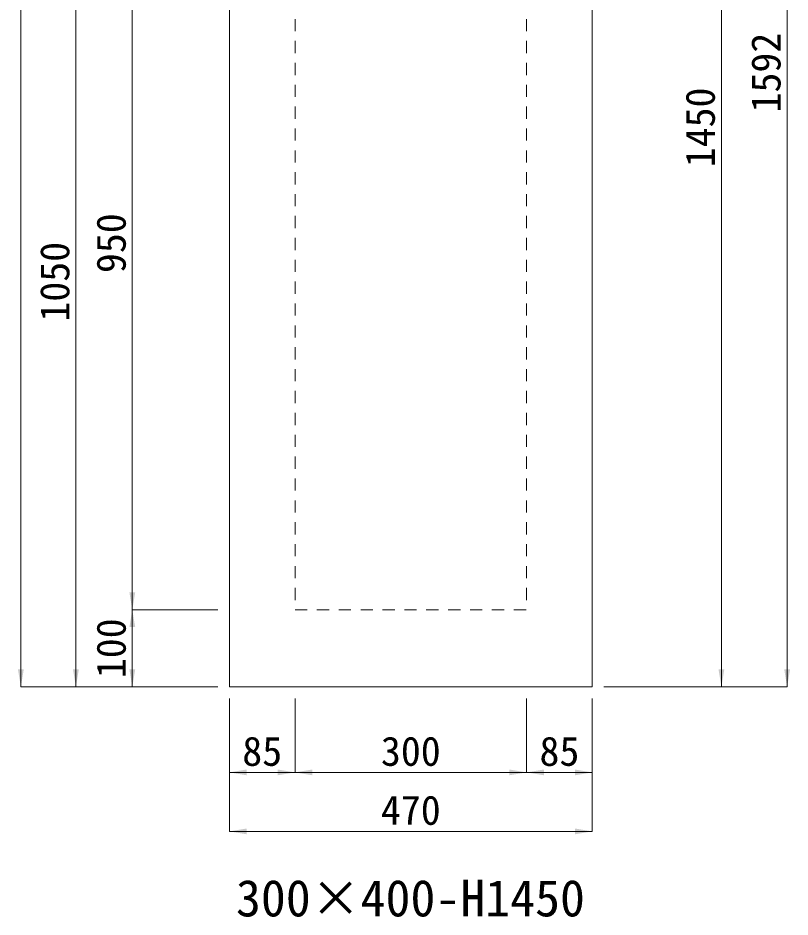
# Model space of a CAD drawing. Units: millimetres at full size. Extents: x -3301 to 90699, y 107523 to 139162.
# Drawn here: x 24643 to 25644, y 115422 to 116587 of the extents above; entities that cross this region are included whole.
import ezdxf
from ezdxf.enums import TextEntityAlignment as Align

# ---------------------------------------------------------------- set-up
doc = ezdxf.new("R2010")
doc.units = ezdxf.units.MM
doc.header["$LTSCALE"] = 21
doc.linetypes.add('USER1', pattern=[1.35, 0.75, -0.6])
for name, color, linetype, lineweight in [('0_2', 7, 'USER1', 9), ('寸法線', 7, 'Continuous', 9), ('本体', 2, 'Continuous', 9)]:
    doc.layers.add(name, color=color, linetype=linetype, lineweight=lineweight)
doc.styles.add('ＭＳ ゴシック', font='')
doc.styles.get('ＭＳ ゴシック').set_extended_font_data('MS Gothic')

# ---------------------------------------------------------------- blocks, each defined once
blk = doc.blocks.new('filled_arrow')
at = {"color": 0, "linetype": 'Continuous', "lineweight": -2}
blk.add_solid([(7.5, 1.25), (0, 0), (7.5, -1.25)], dxfattribs=at)

msp = doc.modelspace()

# ---------------------------------------------------------------- linework, layer by layer
at = {"layer": '寸法線'}
for p, q in [((25639.77, 117312.33), (25639.77, 115720.33)), ((24647.2, 115720.33), (24647.2, 117250.33)), ((25554.67, 115720.33), (25554.67, 117170.33)), ((24718.47, 116770.33), (24718.47, 115720.33)), ((24791.54, 115820.33), (24791.54, 116770.33)), ((24902.31, 115820.33), (24791.54, 115820.33)), ((24791.54, 115720.33), (24791.54, 115820.33)), ((24902.31, 115820.33), (24791.54, 115820.33)), ((24902.31, 115720.33), (24647.2, 115720.33)), ((24902.31, 115720.33), (24718.47, 115720.33)), ((24902.31, 115720.33), (24791.54, 115720.33)), ((25402.31, 115720.33), (25639.77, 115720.33)), ((25402.31, 115720.33), (25554.67, 115720.33)), ((24917.31, 115705.33), (24917.31, 115609.47)), ((24917.31, 115705.33), (24917.31, 115533.03)), ((25002.31, 115705.33), (25002.31, 115609.47)), ((25002.31, 115705.33), (25002.31, 115609.47)), ((25302.31, 115705.33), (25302.31, 115609.47)), ((25302.31, 115705.33), (25302.31, 115609.47)), ((25387.31, 115705.33), (25387.31, 115609.47)), ((25387.31, 115705.33), (25387.31, 115533.03)), ((24917.31, 115609.47), (25002.31, 115609.47)), ((25002.31, 115609.47), (25302.31, 115609.47)), ((25302.31, 115609.47), (25387.31, 115609.47)), ((24917.31, 115533.03), (25387.31, 115533.03))]:
    msp.add_line(p, q, dxfattribs=at)
at = {"layer": '本体', "lineweight": 20}
for p, q in [((24917.31, 117170.33), (24917.31, 115720.33)), ((25387.31, 117170.33), (25387.31, 115720.33)), ((24917.31, 115720.33), (25387.31, 115720.33))]:
    msp.add_line(p, q, dxfattribs=at)
at = {"layer": '本体', "linetype": 'USER1'}
for p, q in [((25002.31, 116840.85), (25002.31, 115820.33)), ((25302.31, 116840.85), (25302.31, 115820.33)), ((25002.31, 115820.33), (25302.31, 115820.33))]:
    msp.add_line(p, q, dxfattribs=at)

# ---------------------------------------------------------------- block references
at = {"layer": '寸法線', "xscale": 3, "yscale": 3}
for p, rotation in [((24791.54, 115820.33), 90), ((24791.54, 115820.33), 270), ((24647.2, 115720.33), 90), ((24718.47, 115720.33), 90), ((24791.54, 115720.33), 90), ((25554.67, 115720.33), 90), ((25639.77, 115720.33), 90), ((25002.31, 115609.47), 180), ((25302.31, 115609.47), 180), ((25387.31, 115609.47), 180), ((25387.31, 115533.03), 180)]:
    msp.add_blockref('filled_arrow', p, dxfattribs=dict(at, rotation=rotation))
for p in [(24917.31, 115609.47), (25002.31, 115609.47), (25302.31, 115609.47), (24917.31, 115533.03)]:
    msp.add_blockref('filled_arrow', p, dxfattribs=at)

# ---------------------------------------------------------------- texts
at = {"layer": '0_2', "style": 'ＭＳ ゴシック'}
msp.add_text('300×400-H1450', height=47.47, dxfattribs=at).set_placement((25151.83, 115446.57), align=Align.MIDDLE_CENTER)
at = {"layer": '寸法線', "style": 'ＭＳ ゴシック'}
for s, p in [('1592', (25612.27, 116516.33)), ('1450', (25527.17, 116445.33)), ('950', (24764.04, 116295.33)), ('1050', (24690.97, 116245.33)), ('100', (24764.04, 115770.33))]:
    msp.add_text(s, height=37.98, rotation=90, dxfattribs=at).set_placement(p, align=Align.MIDDLE_CENTER)
for s, p in [('85', (24959.81, 115636.97)), ('300', (25152.31, 115636.97)), ('85', (25344.81, 115636.97)), ('470', (25152.31, 115560.53))]:
    msp.add_text(s, height=37.98, dxfattribs=at).set_placement(p, align=Align.MIDDLE_CENTER)

doc.saveas('drawing.dxf')
